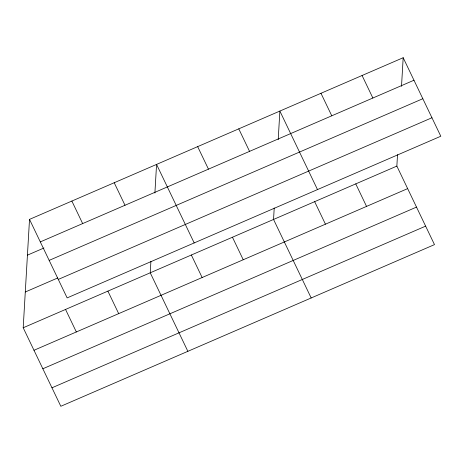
<?xml version="1.0" encoding="UTF-8"?>
<svg xmlns="http://www.w3.org/2000/svg" width="464" height="464" viewBox="0 0 464 464"><rect width="100%" height="100%" fill="white"/><g stroke="black" fill="none" stroke-linecap="round" stroke-linejoin="round"><path stroke-width="0.7" d="M397.526 154.657L396.859 166.1L434.484 244.621L60.819 406.284L23.2 327.764L29.516 219.379L403.181 57.716L440.8 136.236L67.141 297.9L29.516 219.379M150.91 261.354L150.243 272.797L187.868 351.318M154.895 193.03L156.565 164.418L194.184 242.933M274.218 208.005L273.551 219.449L311.176 297.969M278.203 139.681L279.873 111.07L317.492 189.585M401.511 86.333L403.181 57.716M40.31 241.901L413.969 80.237M27.434 255.148L43.976 247.991M49.161 260.379L422.826 98.716M25.282 291.995L57.71 277.971M58.284 279.421L431.943 117.757M23.2 327.764L396.859 166.1M33.988 350.279L407.653 188.616M42.845 368.764L416.504 207.101M51.968 387.8L425.627 226.136M362.077 75.504L372.865 98.02M320.972 93.287L331.766 115.803M355.76 183.883L366.548 206.399M314.656 201.666L325.444 224.182M238.769 128.853L249.557 151.368M197.664 146.636L208.458 169.151M232.452 237.232L243.24 259.753M191.348 255.014L202.136 277.536M114.214 182.741L125.002 205.256M71.868 201.057L82.656 223.578M107.897 291.119L118.685 313.635M65.546 309.442L76.34 331.957"/></g></svg>
